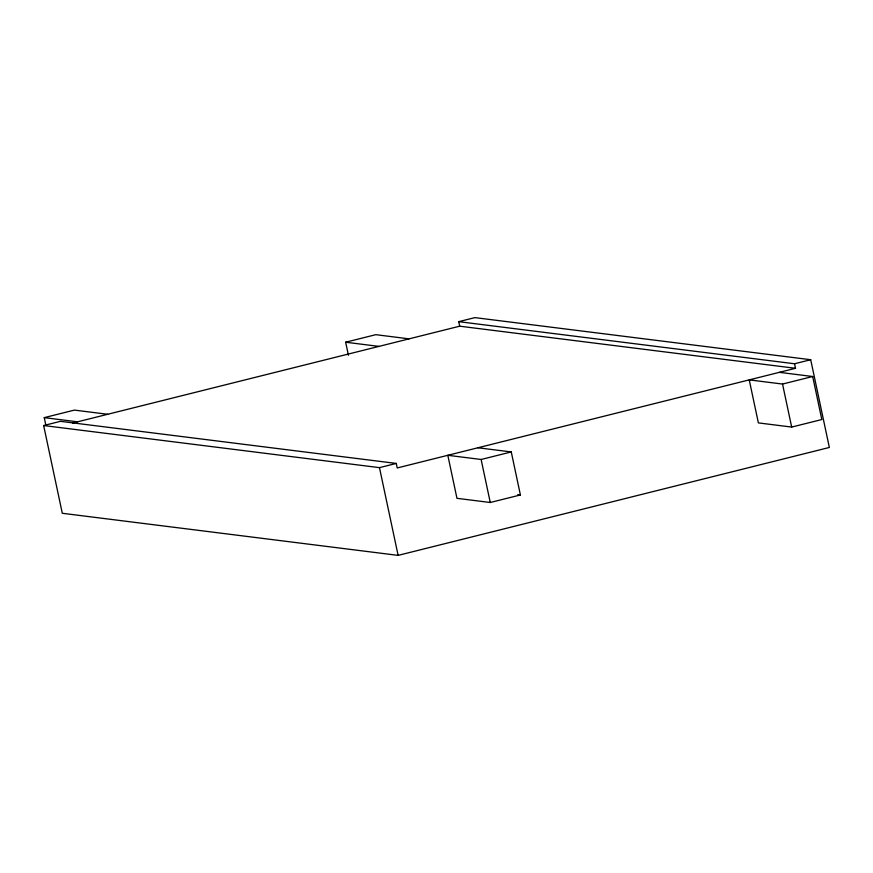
<?xml version="1.0" encoding="UTF-8"?>
<svg xmlns="http://www.w3.org/2000/svg" width="873" height="873" viewBox="0 0 873 873"><rect width="100%" height="100%" fill="white"/><g stroke="black" fill="none" stroke-linecap="round" stroke-linejoin="round"><path stroke-width="1.31" d="M45.909 425.467L44.25 417.643L74.391 410.103L107.695 414.282M348.425 355.256L345.653 342.216L375.805 334.675L409.11 338.855M458.74 321.657L474.879 317.619L810.701 359.72L829.35 447.467L398.121 555.381L62.299 513.28L43.65 425.533L60.444 421.332L396.266 463.432L397.226 467.961L795.51 368.297L794.55 363.768L458.74 321.657L459.7 326.186L795.51 368.297M72.59 423.067L459.7 326.186M43.65 425.533L379.471 467.644L396.266 463.432M794.55 363.768L810.701 359.72M481.121 459.482L511.262 451.941L520.406 494.958L490.266 502.499L456.961 498.319L447.816 455.302L481.121 459.482L490.266 502.499M782.535 384.055L812.676 376.514L821.82 419.531L791.68 427.072L758.375 422.892L749.23 379.875L782.535 384.055L791.68 427.072M779.371 372.334L812.676 376.514M345.653 342.216L378.969 346.395M477.957 447.762L511.262 451.941M44.25 417.643L77.555 421.823M517.744 494.62L520.406 494.958M379.471 467.644L398.121 555.381"/></g></svg>
